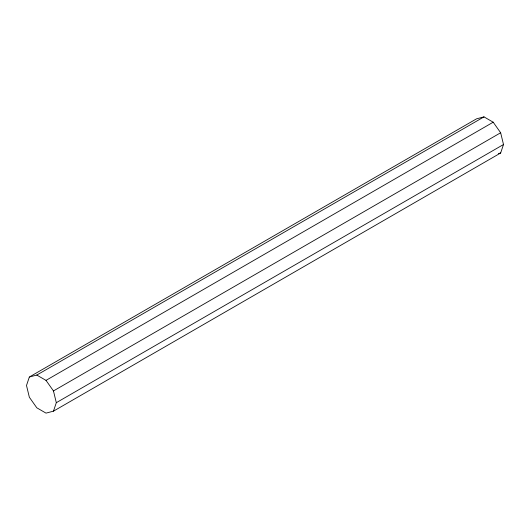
<?xml version="1.0" encoding="UTF-8"?>
<svg xmlns="http://www.w3.org/2000/svg" width="530" height="530" viewBox="0 0 530 530"><rect width="100%" height="100%" fill="white"/><g stroke="black" fill="none" stroke-linecap="round" stroke-linejoin="round"><path stroke-width="0.79" d="M29.349 377.009L26.5 385.482L29.349 397.242L36.802 407.802L46.011 413.122L53.464 411.167L500.651 152.991L503.5 144.518L500.651 132.758L493.198 122.198L483.989 116.878L476.536 118.833L29.349 377.009L36.802 375.061L483.989 116.878M53.464 411.167L56.312 402.694L53.464 390.935L46.011 380.381L36.802 375.061M46.011 380.381L493.198 122.198M53.464 390.935L500.651 132.758M56.312 402.694L503.5 144.518M498.419 153.574L500.651 152.991"/></g></svg>
